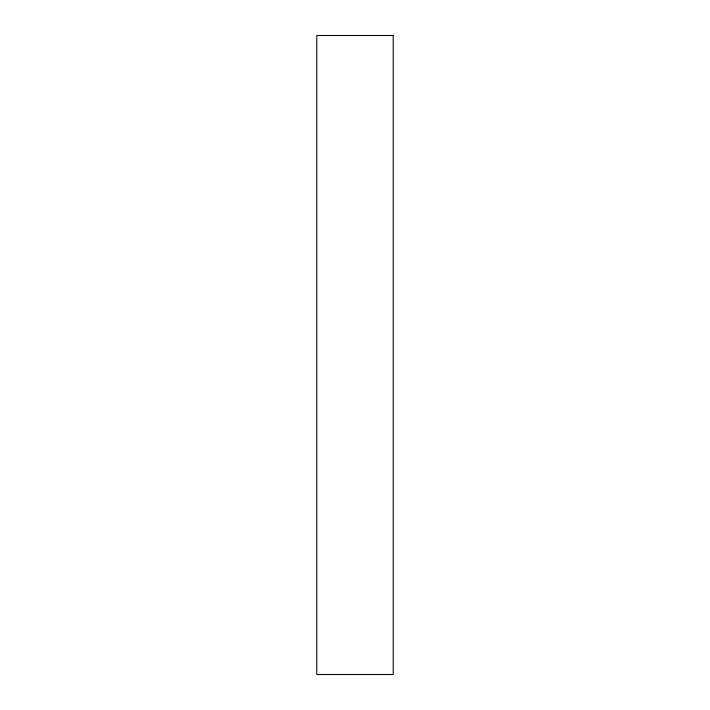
<?xml version="1.0" encoding="UTF-8"?>
<svg xmlns="http://www.w3.org/2000/svg" width="710" height="710" viewBox="0 0 710 710"><rect width="100%" height="100%" fill="white"/><g stroke="black" fill="none" stroke-linecap="round" stroke-linejoin="round"><path stroke-width="1.06" d="M393.216 35.5L316.784 35.5L316.784 674.5L393.216 674.5L393.216 35.5"/></g></svg>
